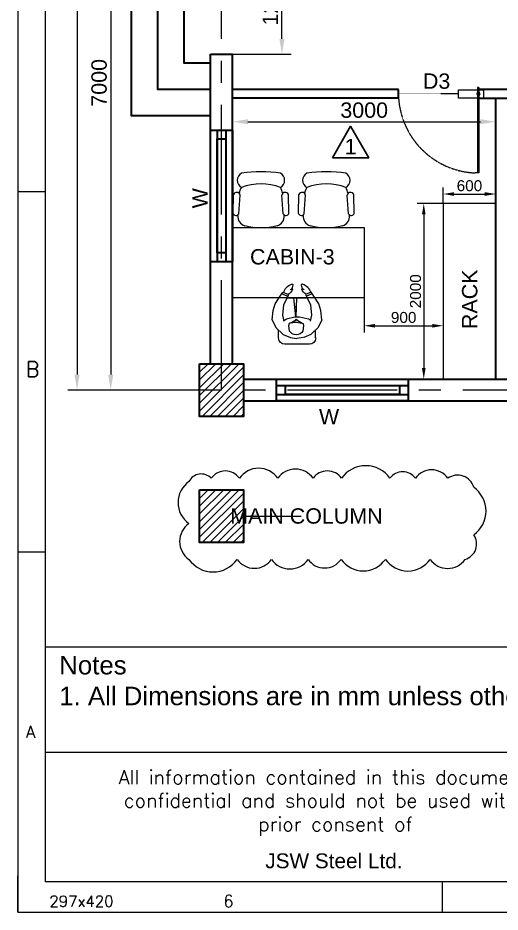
# Model space of a CAD drawing. Header units: millimetres. Extents: x 131588 to 171225, y -200198 to -177978.
# Drawn here: x 131588 to 137085, y -199167 to -188978 of the extents above; entities that cross this region are included whole.
import ezdxf
from ezdxf.enums import TextEntityAlignment as Align

# ---------------------------------------------------------------- set-up
doc = ezdxf.new("R2010")
doc.units = ezdxf.units.MM
doc.header["$MEASUREMENT"] = 0
doc.linetypes.add('CENTER', pattern=[2, 1.25, -0.25, 0.25, -0.25])
doc.linetypes.add('DASHED2', pattern=[0.375, 0.25, -0.125])
for name, color, linetype, lineweight in [('CEN-1', 1, 'CENTER', 18), ('DIM', 7, 'Continuous', 20), ('DIMENSION', 84, 'Continuous', 15), ('DIMLINE', 10, 'Continuous', 18), ('Furniture', 235, 'Continuous', 0), ('GLASS', 145, 'Continuous', 5), ('MAIN', 3, 'Continuous', 30), ('MAIN-4', 6, 'Continuous', 30), ('SEC', 253, 'Continuous', 15), ('TEXT', 4, 'Continuous', 13), ('TEXT-1', 7, 'Continuous', 20)]:
    doc.layers.add(name, color=color, linetype=linetype, lineweight=lineweight)
doc.layers.add('H', color=7, linetype='Continuous')
doc.styles.add('ROMAND', font='romand')
doc.styles.add('ROMANS', font='romans.shx')
doc.styles.get("Standard").update_dxf_attribs({"font": ''})
doc.styles.get('Standard').set_extended_font_data('Arial')
doc.dimstyles.new('DIM-50', dxfattribs={"dimscale": 50, "dimtxt": 2.5, "dimasz": 2.5, "dimexe": 1.5, "dimexo": 0.05, "dimgap": 0.6, "dimtad": 1, "dimzin": 9, "dimdsep": 46, "dimtxsty": 'Standard', "dimcen": 0, "dimclrd": 32, "dimclre": 32, "dimadec": 0, "dimazin": 0, "dimtp": 0.1, "dimtm": 0.1, "dimtfac": 0.71, "dimtofl": 0, "dimtmove": 1, "dimatfit": 3, "dimfxl": 1, "dimtolj": 1, "dimtzin": 7, "dimlwd": -1, "dimlwe": -1, "dimarcsym": 1})
doc.dimstyles.new('DIM-50$0', dxfattribs={"dimscale": 50, "dimtxt": 2.5, "dimasz": 2.5, "dimexe": 1.5, "dimexo": 0.05, "dimgap": 0.6, "dimtad": 1, "dimzin": 9, "dimdsep": 46, "dimtxsty": 'Standard', "dimcen": 0, "dimclrd": 32, "dimclre": 32, "dimadec": 0, "dimazin": 0, "dimtp": 0.1, "dimtm": 0.1, "dimtfac": 0.71, "dimtofl": 0, "dimtmove": 1, "dimatfit": 3, "dimfxl": 1, "dimtolj": 1, "dimtzin": 7, "dimlwd": -1, "dimlwe": -1, "dimarcsym": 1})

# ---------------------------------------------------------------- blocks, each defined once
blk = doc.blocks.new('rr')
at = {"layer": 'TEXT', "color": 7}
for p, q in [((298235, -105548), (298150, -105588)), ((298235, -105548), (298342, -105558)), ((298342, -105558), (298419, -105581)), ((298029, -105618), (298123, -105618)), ((298150, -105588), (298068, -105672)), ((298419, -105581), (298507, -105638)), ((298532, -105656), (298504, -105724)), ((298507, -105638), (298551, -105669)), ((297959, -105688), (297959, -105970)), ((298034, -105756), (298024, -105833)), ((298068, -105672), (298034, -105754)), ((298108, -105761), (298170, -105751)), ((298170, -105751), (298189, -105757)), ((298290, -105665), (298221, -105679)), ((298247, -105698), (298235, -105676)), ((298270, -105803), (298247, -105698)), ((298406, -105676), (298290, -105665)), ((298488, -105716), (298406, -105676)), ((298486, -105945), (298486, -105716)), ((298525, -105734), (298488, -105716)), ((298551, -105669), (298525, -105734)), ((298034, -105909), (298024, -105833)), ((298247, -105949), (298270, -105856)), ((298270, -105856), (298270, -105803)), ((298270, -105841), (298486, -105833)), ((298270, -105843), (298486, -105866)), ((298359, -105853), (298285, -105853)), ((298382, -105837), (298382, -105855)), ((298068, -105988), (298034, -105906)), ((298108, -105915), (298170, -105925)), ((298170, -105925), (298198, -105916)), ((298225, -105983), (298247, -105949)), ((298488, -105944), (298406, -105985)), ((298525, -105927), (298488, -105944)), ((298532, -106004), (298504, -105937)), ((298551, -105991), (298525, -105927)), ((298029, -106041), (298117, -106041)), ((298150, -106073), (298068, -105988)), ((298290, -105996), (298221, -105982)), ((298406, -105985), (298290, -105996)), ((298419, -106079), (298507, -106022)), ((298507, -106022), (298551, -105991)), ((298235, -106112), (298150, -106073)), ((298235, -106112), (298342, -106103)), ((298342, -106103), (298419, -106079))]:
    blk.add_line(p, q, dxfattribs=at)
for centre, major_axis, start_param, end_param in [((298029, -105688), (49.8, 49.8), 0.785398, 2.356194), ((297966, -105849), (171, 171), -1.068373, -0.39635), ((298620, -105679), (73.6, 73.6), 2.838638, 3.585677), ((298505, -105817), (105, 105), -0.421869, 0.489767), ((298572, -105768), (11.6, 11.6), -1.392775, 0.371356), ((298637, -105702), (55.2, 55.2), 3.067512, 3.856448), ((298155, -105840), (63.7, -63.7), 2.898963, 4.955018), ((298371, -105697), (135, 135), 2.703582, 3.183333), ((298315, -105931), (83.5, 83.5), 1.454362, 2.231901), ((298633, -105768), (8.31, 8.31), 3.856448, 5.861316), ((298619, -105979), (73.6, -73.6), 2.697508, 3.444547), ((298504, -105841), (105, -105), 5.793418, 6.705054), ((298636, -105956), (55.2, -55.2), 2.426738, 3.215673), ((298571, -105890), (11.6, -11.6), 5.911829, 7.67596), ((298632, -105890), (8.31, -8.31), 0.421869, 2.426738), ((298029, -105970), (49.8, -49.8), 3.926991, 5.497787)]:
    blk.add_ellipse(centre, major_axis=major_axis, ratio=1, start_param=start_param, end_param=end_param, dxfattribs=at)
blk = doc.blocks.new('3rerr')
at = {"layer": 'Furniture', "color": 0, "linetype": 'ByBlock'}
for p, q in [((299424, -105724), (299432, -105724)), ((299424, -105724), (299432, -105724)), ((299444, -105734), (299656, -105751)), ((299448, -105670), (299663, -105676)), ((299424, -106252), (299432, -106252)), ((299444, -106241), (299656, -106225)), ((299448, -106306), (299663, -106300))]:
    blk.add_line(p, q, dxfattribs=at)
for centre, radius, start, end in [((299414, -105834), 111, 85, 163.8913), ((299459, -105703), 34.8, 108.7162, 243.9569), ((299648, -105712), 39.5, 282.8663, 67.8436), ((299666, -105866), 126, 52.7407, 85.3529), ((299825, -105813), 95.4, 30.3927, 149.6073), ((300065, -105988), 779, 166.275, 193.725), ((299156, -105988), 628, 339.209, 20.791), ((298194, -105988), 1727, 352.5907, 7.4093), ((299414, -106142), 111, 196.1087, 275), ((299459, -106273), 34.8, 116.0431, 251.2838), ((299648, -106263), 39.5, 292.1564, 77.1337), ((299608, -105956), 287, 283.6548, 297.8506), ((299825, -106162), 95.4, 210.3927, 329.6073)]:
    blk.add_arc(centre, radius, start, end, dxfattribs=at)
blk = doc.blocks.new('gd1')
at = {"layer": 'GLASS', "color": 4, "linetype": 'DASHED2', "ltscale": 0.001}
blk.add_line((345380, -498508), (345380, -497802), dxfattribs=at)
at = {"layer": 'GLASS'}
for p, q in [((345331, -498508), (345429, -498508)), ((345331, -498802), (345331, -498508)), ((345429, -498508), (345429, -498802)), ((345429, -498802), (345331, -498802))]:
    blk.add_line(p, q, dxfattribs=at)
at = {"layer": 'GLASS', "color": 4}
for p, q in [((344454, -498744), (344454, -498702)), ((345454, -498732), (344454, -498732)), ((345454, -498744), (344454, -498744)), ((345454, -498744), (345454, -498732))]:
    blk.add_line(p, q, dxfattribs=at)
at = {"layer": 'GLASS', "color": 4, "linetype": 'DASHED2'}
blk.add_ellipse((345430, -498781), major_axis=(-687, 718), ratio=0.969274, start_param=-0.727797, end_param=0.74268, dxfattribs=at)
at = {"layer": 'GLASS', "extrusion": (8.38188e-23, -2.79396e-23, -1)}
blk.add_ellipse((345380, -498740), major_axis=(-13.9, 13.9), ratio=1, start_param=6.283185307179586, end_param=12.56637061435917, dxfattribs=at)
blk = doc.blocks.new('*D607')
at = {"layer": 'Defpoints', "color": 0, "ltscale": 100, "transparency": 16777216}
for p in [(133660, -186218), (132646, -193218), (133660, -193218)]:
    blk.add_point(p, dxfattribs=at)
at = {"layer": 'DIMLINE', "color": 32, "linetype": 'ByBlock', "ltscale": 100, "transparency": 16777216}
for p, q in [((133656, -186218), (132541, -186218)), ((132646, -186393), (132646, -193043)), ((133656, -193218), (132541, -193218))]:
    blk.add_line(p, q, dxfattribs=at)
at = {"layer": 'DIMLINE', "color": 32, "ltscale": 100, "transparency": 16777216}
for points in [[(132617, -186393), (132675, -186393), (132646, -186218)], [(132617, -193043), (132675, -193043), (132646, -193218)]]:
    blk.add_solid(points, dxfattribs=at)
at = {"layer": 'DIMLINE', "color": 0, "ltscale": 100, "transparency": 16777216, "insert": (132514, -189718), "char_height": 175, "attachment_point": 5, "rotation": 90}
blk.add_mtext('\\A1;7000', dxfattribs=at)
blk = doc.blocks.new('*D612')
at = {"layer": 'Defpoints', "color": 0, "ltscale": 100, "transparency": 16777216}
for p in [(137035, -190161), (134035, -190619), (137035, -190619)]:
    blk.add_point(p, dxfattribs=at)
at = {"layer": 'DIMLINE', "color": 32, "linetype": 'ByBlock', "ltscale": 100, "transparency": 16777216}
for p, q in [((134035, -190616), (134035, -190056)), ((137035, -190616), (137035, -190056)), ((134210, -190161), (136860, -190161))]:
    blk.add_line(p, q, dxfattribs=at)
at = {"layer": 'DIMLINE', "color": 32, "ltscale": 100, "transparency": 16777216}
for points in [[(134210, -190132), (134210, -190190), (134035, -190161)], [(136860, -190132), (136860, -190190), (137035, -190161)]]:
    blk.add_solid(points, dxfattribs=at)
at = {"layer": 'DIMLINE', "color": 0, "ltscale": 100, "transparency": 16777216, "insert": (135535, -190030), "char_height": 175, "attachment_point": 5}
blk.add_mtext('\\A1;3000', dxfattribs=at)
blk = doc.blocks.new('A4 SHEET')
at = {"layer": 'DIM'}
for p, q in [((13489.34, 1232.71), (13489.34, -79.55)), ((13509.22, 1213.41), (13509.22, -57.46)), ((13489.34, 445.35), (13509.22, 445.35)), ((13489.34, 182.9), (13509.22, 182.9)), ((14605.26, 113.46), (13509.22, 113.46)), ((14605.26, 113.46), (13509.22, 113.46)), ((14605.26, 36.8), (13509.22, 36.8)), ((13489.34, -79.55), (13489.34, -53.04)), ((15322.97, -57.46), (13509.22, -57.46)), ((13798.62, -57.46), (13798.62, -79.55)), ((13489.34, -79.55), (15345.06, -79.55)), ((13489.34, -79.55), (13515.85, -79.55))]:
    blk.add_line(p, q, dxfattribs=at)
at = {"layer": 'DIM', "style": 'ROMANS'}
for s, height, p in [('B', 11.05, (13495.2, 307.11)), ('A', 8.84, (13495.2, 44.66)), ('297x420', 7.953, (13512.34, -78)), ('6', 8.84, (13639.03, -78.63))]:
    blk.add_text(s, height=height, dxfattribs=at).set_placement(p, align=Align.BOTTOM_LEFT)
at = {"layer": 'DIM', "insert": (13519.46, 107.09), "char_height": 13.464, "width": 2473.9385, "attachment_point": 1}
blk.add_mtext('Notes\\P1. All Dimensions are in mm unless otherwise specified. ', dxfattribs=at)
at = {"layer": 'DIM', "insert": (13720.82, 23.82), "char_height": 10.22825, "width": 367.2824, "attachment_point": 2, "style": 'ROMANS'}
blk.add_mtext('All information contained in this document is confidential and should not be used without prior consent of', dxfattribs=at)
at = {"layer": 'MAIN', "color": 1, "ltscale": 100, "insert": (13719.66, -36.77), "char_height": 10.826, "width": 131.9746, "attachment_point": 2, "style": 'ROMAND'}
blk.add_mtext('{\\fArial|b0|i0|c0|p34;JSW Steel Ltd.}', dxfattribs=at)
blk = doc.blocks.new('*D626')
at = {"layer": 'Defpoints', "color": 0, "ltscale": 100, "transparency": 16777216}
for p in [(133910, -180218), (132262, -193218), (133910, -193218)]:
    blk.add_point(p, dxfattribs=at)
at = {"layer": 'DIMLINE', "color": 32, "linetype": 'ByBlock', "ltscale": 100, "transparency": 16777216}
for p, q in [((133906, -180218), (132157, -180218)), ((132262, -180393), (132262, -193043)), ((133906, -193218), (132157, -193218))]:
    blk.add_line(p, q, dxfattribs=at)
at = {"layer": 'DIMLINE', "color": 32, "ltscale": 100, "transparency": 16777216}
for points in [[(132233, -180393), (132292, -180393), (132262, -180218)], [(132233, -193043), (132292, -193043), (132262, -193218)]]:
    blk.add_solid(points, dxfattribs=at)
at = {"layer": 'DIMLINE', "color": 0, "ltscale": 100, "transparency": 16777216, "insert": (132131, -186718), "char_height": 175, "attachment_point": 5, "rotation": 90}
blk.add_mtext('\\A1;13000', dxfattribs=at)
blk = doc.blocks.new('*D632')
at = {"layer": 'Defpoints', "color": 0, "ltscale": 100, "transparency": 16777216}
for p in [(136435, -191093), (136214, -193093), (136435, -193093)]:
    blk.add_point(p, dxfattribs=at)
at = {"layer": 'DIMLINE', "color": 32, "linetype": 'ByBlock', "ltscale": 100, "transparency": 16777216}
for p, q in [((136432, -191093), (136139, -191093)), ((136214, -191218), (136214, -192968)), ((136432, -193093), (136139, -193093))]:
    blk.add_line(p, q, dxfattribs=at)
at = {"layer": 'DIMLINE', "color": 32, "ltscale": 100, "transparency": 16777216}
for points in [[(136194, -191218), (136235, -191218), (136214, -191093)], [(136194, -192968), (136235, -192968), (136214, -193093)]]:
    blk.add_solid(points, dxfattribs=at)
at = {"layer": 'DIMLINE', "color": 0, "ltscale": 100, "transparency": 16777216, "insert": (136121, -192093), "char_height": 125, "attachment_point": 5, "rotation": 90}
blk.add_mtext('\\A1;2000', dxfattribs=at)
blk = doc.blocks.new('*D633')
at = {"layer": 'Defpoints', "color": 0, "ltscale": 100, "transparency": 16777216}
for p in [(137035, -190985), (136435, -191093), (137035, -191093)]:
    blk.add_point(p, dxfattribs=at)
at = {"layer": 'DIMLINE', "color": 32, "linetype": 'ByBlock', "ltscale": 100, "transparency": 16777216}
for p, q in [((136435, -191091), (136435, -190910)), ((137035, -191091), (137035, -190910)), ((136560, -190985), (136910, -190985))]:
    blk.add_line(p, q, dxfattribs=at)
at = {"layer": 'DIMLINE', "color": 32, "ltscale": 100, "transparency": 16777216}
for points in [[(136560, -190964), (136560, -191006), (136435, -190985)], [(136910, -190964), (136910, -191006), (137035, -190985)]]:
    blk.add_solid(points, dxfattribs=at)
at = {"layer": 'DIMLINE', "color": 0, "ltscale": 100, "transparency": 16777216, "insert": (136735, -190891), "char_height": 125, "attachment_point": 5}
blk.add_mtext('\\A1;600', dxfattribs=at)
blk = doc.blocks.new('*D672')
at = {"layer": 'Defpoints', "color": 0, "ltscale": 100, "transparency": 16777216}
for p in [(134035, -188193), (134598, -188193), (134035, -189393)]:
    blk.add_point(p, dxfattribs=at)
at = {"layer": 'DIMLINE', "color": 32, "linetype": 'ByBlock', "ltscale": 100, "transparency": 16777216}
for p, q in [((134038, -188193), (134703, -188193)), ((134598, -189218), (134598, -188368)), ((134038, -189393), (134703, -189393))]:
    blk.add_line(p, q, dxfattribs=at)
at = {"layer": 'DIMLINE', "color": 32, "ltscale": 100, "transparency": 16777216}
for points in [[(134569, -188368), (134627, -188368), (134598, -188193)], [(134569, -189218), (134627, -189218), (134598, -189393)]]:
    blk.add_solid(points, dxfattribs=at)
at = {"layer": 'DIMLINE', "color": 0, "ltscale": 100, "transparency": 16777216, "insert": (134466, -188793), "char_height": 175, "attachment_point": 5, "rotation": 90}
blk.add_mtext('\\A1;1200', dxfattribs=at)
blk = doc.blocks.new('*D677')
at = {"layer": 'Defpoints', "color": 0, "ltscale": 100, "transparency": 16777216}
for p in [(135535, -192168), (136435, -192168), (136435, -192486)]:
    blk.add_point(p, dxfattribs=at)
at = {"layer": 'DIMLINE', "color": 32, "linetype": 'ByBlock', "ltscale": 100, "transparency": 16777216}
for p, q in [((135535, -192170), (135535, -192561)), ((136435, -192170), (136435, -192561)), ((135660, -192486), (136310, -192486))]:
    blk.add_line(p, q, dxfattribs=at)
at = {"layer": 'DIMLINE', "color": 32, "ltscale": 100, "transparency": 16777216}
for points in [[(135660, -192465), (135660, -192507), (135535, -192486)], [(136310, -192465), (136310, -192507), (136435, -192486)]]:
    blk.add_solid(points, dxfattribs=at)
at = {"layer": 'DIMLINE', "color": 0, "ltscale": 100, "transparency": 16777216, "insert": (135985, -192392), "char_height": 125, "attachment_point": 5}
blk.add_mtext('\\A1;900', dxfattribs=at)

msp = doc.modelspace()

# ---------------------------------------------------------------- hatches: boundary and pattern name
at = {"layer": 'SEC', "ltscale": 100}
h = msp.add_hatch(dxfattribs=at)
h.set_pattern_fill('ANSI31', color=8, scale=500)
h.set_pattern_definition([(45, (66442.82, -174053.416), (-44.194174, 44.194174), [])])
h.paths.add_polyline_path([(133659.578, -192918.138), (134159.578, -192918.138), (134159.578, -193518.138), (133659.578, -193518.138)])
h = msp.add_hatch(dxfattribs=at)
h.set_pattern_fill('ANSI31', color=8, scale=500)
h.set_pattern_definition([(45, (66442.82, -175491.45), (-44.194174, 44.194174), [])])
h.paths.add_polyline_path([(133659.578, -194356.173), (134159.578, -194356.173), (134159.578, -194956.173), (133659.578, -194956.173)])

# ---------------------------------------------------------------- linework, layer by layer
at = {"layer": 'CEN-1', "ltscale": 1000}
msp.add_lwpolyline([(133909.578, -180218.138), (153909.578, -180218.138), (153909.578, -193218.138), (133909.578, -193218.138)], close=True, dxfattribs=at)
at = {"layer": 'DIMLINE'}
msp.add_lwpolyline([(133537.424, -195147.688, 0.52056705), (134087.498, -195147.688, 0.52056705), (134478.574, -195147.688, 0.52056705), (134895.933, -195147.688, 0.52056705), (135272.705, -195147.688, 0.52056705), (135776.296, -195147.688, 0.52056705), (136289.039, -195147.688, 0.52056705), (136684.369, -195147.688, 0.52056705), (136783.328, -194867.159, 0.52056705), (136783.328, -194326.714, 0.52056705), (136489.443, -194223.906, 0.52056705), (136118.297, -194223.906, 0.52056705), (135828.895, -194223.906, 0.52056705), (135277.318, -194223.906, 0.52056705), (134952.992, -194223.906, 0.52056705), (134550.599, -194223.906, 0.52056705), (134112.116, -194223.906, 0.52056705), (133792.185, -194223.906, 0.52056705), (133537.424, -194261.03, 0.52056705), (133537.424, -194738.868, 0.52056705)], format="xyb", close=True, dxfattribs=at)
at = {"layer": 'H', "ltscale": 100}
msp.add_lwpolyline([(135173.241, -190571.183), (135380.258, -190212.619), (135587.275, -190571.183), (135173.241, -190571.183)], dxfattribs=at)
at = {"layer": 'MAIN', "color": 6}
msp.add_line((137334.578, -189793.138), (136834.578, -189793.138), dxfattribs=at)
at = {"layer": 'MAIN', "color": 5, "ltscale": 100}
for p, q in [((133859.578, -190255.638), (133859.578, -191755.638)), ((133959.578, -190255.638), (133959.578, -191755.638)), ((134536.799, -193168.138), (136036.799, -193168.138)), ((134536.799, -193268.138), (136036.799, -193268.138))]:
    msp.add_line(p, q, dxfattribs=at)
at = {"layer": 'MAIN', "color": 6}
msp.add_lwpolyline([(137034.578, -193093.138), (137034.578, -189893.138)], dxfattribs=at)
at = {"layer": 'MAIN', "color": 5, "ltscale": 100}
for points in [[(134034.578, -190255.638), (134034.578, -191755.638), (133784.578, -191755.638), (133784.578, -190255.638)], [(133959.578, -190355.638), (133959.578, -191655.638), (133859.578, -191655.638), (133859.578, -190355.638)], [(134536.799, -193093.138), (136036.799, -193093.138), (136036.799, -193343.138), (134536.799, -193343.138)], [(134636.799, -193168.138), (135936.799, -193168.138), (135936.799, -193268.138), (134636.799, -193268.138)]]:
    msp.add_lwpolyline(points, close=True, dxfattribs=at)
at = {"layer": 'MAIN', "color": 0, "lineweight": 20}
for points in [[(136434.578, -191093.138), (136434.578, -193093.138), (137034.578, -193093.138), (137034.578, -191093.138)], [(134034.578, -191367.614), (135534.578, -191367.614), (135534.578, -192167.614), (134034.578, -192167.614)]]:
    msp.add_lwpolyline(points, close=True, dxfattribs=at)
at = {"layer": 'MAIN', "ltscale": 100}
for points in [[(133659.578, -192918.138), (134159.578, -192918.138), (134159.578, -193518.138), (133659.578, -193518.138)], [(133659.578, -194356.173), (134159.578, -194356.173), (134159.578, -194956.173), (133659.578, -194956.173)]]:
    msp.add_lwpolyline(points, close=True, dxfattribs=at)
at = {"layer": 'MAIN-4', "ltscale": 1000}
for p, q in [((133784.578, -189393.138), (134034.578, -189393.138)), ((135924.502, -189793.138), (134034.578, -189793.138)), ((135924.502, -189893.138, 0), (135924.502, -189793.138, 0)), ((136834.578, -189893.138), (136834.578, -189793.138)), ((135924.502, -189893.138), (134034.578, -189893.138)), ((136834.578, -189893.138), (137334.578, -189893.138))]:
    msp.add_line(p, q, dxfattribs=at)
for points in [[(133784.578, -190093.138), (132884.578, -190093.138), (132884.578, -187493.138), (133784.578, -187493.138)], [(133784.578, -189793.138), (133184.578, -189793.138), (133184.578, -187793.138), (133784.578, -187793.138)], [(133784.578, -189493.138), (133484.578, -189493.138), (133484.578, -188093.138), (133784.578, -188093.138)], [(133784.578, -192918.138), (133784.578, -189393.138)], [(134034.578, -192918.138), (134034.578, -189393.138)], [(134159.578, -193093.138), (139325.578, -193093.138)], [(134159.578, -193343.138), (139325.578, -193343.138)]]:
    msp.add_lwpolyline(points, dxfattribs=at)

# ---------------------------------------------------------------- block references
at = {"layer": 'DIMENSION', "color": 0, "linetype": 'Continuous', "lineweight": 0, "extrusion": (2.30152e-07, 5.25887e-07, 1), "xscale": 0.9719561145201425, "yscale": 0.9719561145201425, "zscale": 0.9719561145201425, "rotation": 89.99999248500627}
msp.add_blockref('gd1', (-347917.068, -525537.863, -0.068), dxfattribs=at)
at = {"layer": 'DIMLINE', "xscale": 15.64053501541963, "yscale": 15.64053501541963, "zscale": 15.64053501541963}
msp.add_blockref('A4 SHEET', (-79392.728, -197922.675), dxfattribs=at)
at = {"layer": 'MAIN', "linetype": 'ByBlock', "lineweight": 20, "rotation": 90.00000000000001}
for p in [(28371.176, -490653.185), (29116.068, -490653.185)]:
    msp.add_blockref('3rerr', p, dxfattribs=at)
at = {"layer": 'MAIN', "linetype": 'ByBlock', "lineweight": 20, "xscale": -1, "rotation": 270}
msp.add_blockref('rr', (240599.935, -490654.115), dxfattribs=at)

# ---------------------------------------------------------------- texts
at = {"layer": 'TEXT-1', "char_height": 175}
for s, insert, width, attachment_point in [('\\pxqc;D3', (136230.552, -189610.475), 259.85607, 1), ('\\pxqc;1', (135426.869, -190356.034), 92.83117, 3), ('\\pxqc;W', (135264.459, -193433.659), 259.85607, 3)]:
    msp.add_mtext(s, dxfattribs=dict(at, insert=insert, width=width, attachment_point=attachment_point))
at = {"layer": 'TEXT-1', "char_height": 175, "width": 481.13063, "rotation": 90}
for s, insert, attachment_point in [('\\pxqc;W', (133574.878, -191273.733), 1), ('RACK', (136827.602, -192523.943), 7)]:
    msp.add_mtext(s, dxfattribs=dict(at, insert=insert, attachment_point=attachment_point))
at = {"layer": 'TEXT-1', "char_height": 175, "attachment_point": 3}
for s, insert in [('CABIN-3', (135198.22, -191612.166)), ('\\pxqc;MAIN COLUMN', (135745.92, -194565.62))]:
    msp.add_mtext(s, dxfattribs=dict(at, insert=insert))

# ---------------------------------------------------------------- dimensions: what is measured, and where the dimension line sits
at = {"layer": 'DIMLINE', "ltscale": 100}
for base, p1, p2, dimstyle, override, picture, middle in [((132262.393, -193218.138), (133909.578, -180218.138), (133909.578, -193218.138), 'DIM-50', {"dimscale": 70}, '*D626', (132130.983, -186718.138)), ((132645.705, -193218.138), (133659.578, -186218.138), (133659.578, -193218.138), 'DIM-50', {"dimscale": 70, "dimtofl": 1}, '*D607', (132514.355, -189718.138)), ((134597.727, -188193.138), (134034.578, -189393.138), (134034.578, -188193.138), 'DIM-50$0', {"dimscale": 70, "dimtofl": 1}, '*D672', (134466.376, -188793.138))]:
    dim = msp.add_linear_dim(base=base, p1=p1, p2=p2, angle=90, dimstyle=dimstyle, override=override, dxfattribs=at)
    dim.commit()
    dim.dimension.update_dxf_attribs({"geometry": picture, "text_midpoint": middle})
dim = msp.add_linear_dim(base=(137034.578, -190160.972), p1=(134034.578, -190619.19), p2=(137034.578, -190619.19), dimstyle='DIM-50', override={"dimscale": 70, "dimtofl": 1}, dxfattribs=at)
dim.commit()
dim.dimension.update_dxf_attribs({"geometry": '*D612', "text_midpoint": (135534.578, -190029.562)})
for base, p2, angle, picture, middle in [((137034.578, -190985.23), (137034.578, -191093.138), 180, '*D633', (136734.578, -190891.409)), ((136214.461, -193093.138), (136434.578, -193093.138), 90, '*D632', (136120.639, -192093.138))]:
    dim = msp.add_linear_dim(base=base, p1=(136434.578, -191093.138), p2=p2, angle=angle, dimstyle='DIM-50', dxfattribs=at)
    dim.commit()
    dim.dimension.update_dxf_attribs({"geometry": picture, "text_midpoint": middle})
dim = msp.add_linear_dim(base=(136434.578, -192485.911), p1=(135534.578, -192167.614), p2=(136434.578, -192167.614), dimstyle='DIM-50$0', dxfattribs=at)
dim.commit()
dim.dimension.update_dxf_attribs({"geometry": '*D677', "text_midpoint": (135984.578, -192392.09)})

# ---------------------------------------------------------------- leaders
msp.add_leader([(134159.578, -194656.173), (134816.924, -194656.173)], dimstyle='DIM-50', override={"dimscale": 70}, dxfattribs=at)

doc.saveas('drawing.dxf')
